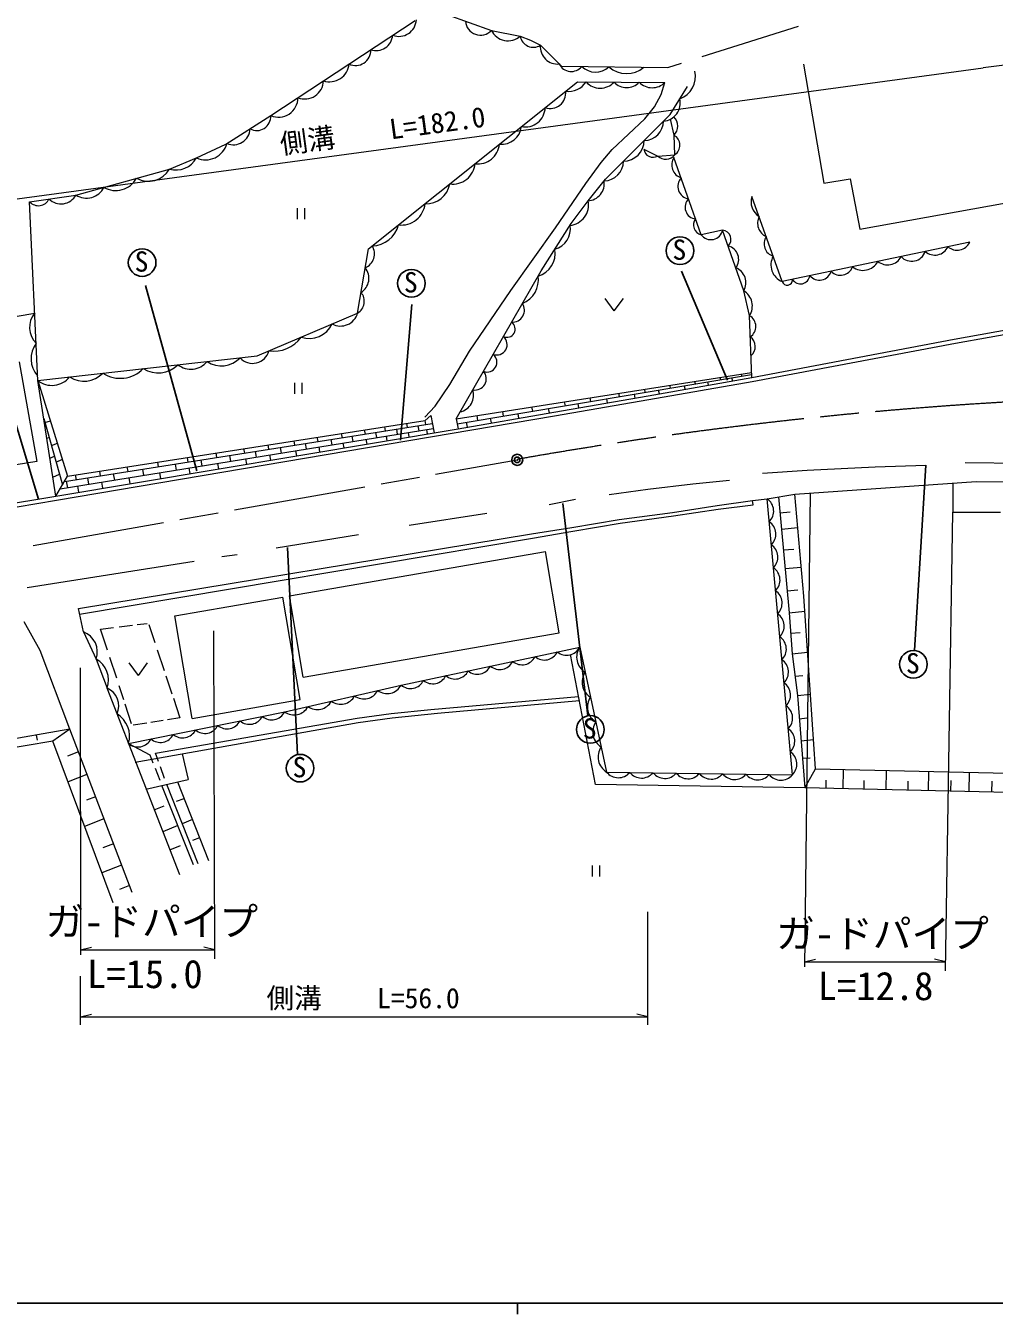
# Model space of a CAD drawing. Units: millimetres, scale not verified. Extents: x 40000 to 680000, y 20000 to 380000.
# Drawn here: x 123488 to 211136, y 204000 to 320534 of the extents above; entities that cross this region are included whole.
import ezdxf
from ezdxf.enums import TextEntityAlignment as Align

# ---------------------------------------------------------------- set-up
doc = ezdxf.new("R2010")
doc.units = ezdxf.units.MM
doc.header["$LTSCALE"] = 1000
doc.header["$PDMODE"] = 32
doc.header["$PDSIZE"] = 500
doc.linetypes.add('CHAIN', pattern=[18.5, 12, -1.5, 3.5, -1.5])
for name, color, linetype, lineweight in [('M-BGD', 7, 'Continuous', 13), ('M-BMK', 2, 'CHAIN', 13), ('M-BMK-SRVR', 3, 'Continuous', 25), ('M-STR-HTXT', 7, 'Continuous', 13), ('M-TTL-BAND', 7, 'Continuous', 25)]:
    doc.layers.add(name, color=color, linetype=linetype, lineweight=lineweight)
doc.styles.add('ＭＳ ゴシック', font='')
doc.styles.get('ＭＳ ゴシック').set_extended_font_data('MS Gothic')

msp = doc.modelspace()

# ---------------------------------------------------------------- linework, layer by layer
at = {"layer": 'M-BGD'}
for p, q in [((145658, 312409), (158718, 321010)), ((161592, 321550), (165626, 320117)), ((184716, 317744), (193413, 320501)), ((165626, 320117), (168234, 319591)), ((168234, 319591), (169173, 319236)), ((169173, 319236), (170061, 318768)), ((170061, 318768), (171968, 316880)), ((181604, 316758), (182818, 317143)), ((193863, 317047), (195724, 306291)), ((171968, 316880), (181604, 316758)), ((154499, 300346), (173407, 315455)), ((173407, 315455), (181337, 315412)), ((180993, 314327), (181337, 315412)), ((181821, 312522), (183367, 315046)), ((180404, 313205), (180993, 314327)), ((141600, 309823), (145658, 312409)), ((175954, 306655), (181821, 312522)), ((179507, 312125), (180404, 313205)), ((176562, 309342), (179507, 312125)), ((182156, 310633), (181831, 312087)), ((182222, 308858), (182156, 310633)), ((138950, 308582), (141600, 309823)), ((175572, 308165), (176562, 309342)), ((179418, 309381), (180689, 308745)), ((180689, 308745), (182222, 308858)), ((136489, 307572), (138950, 308582)), ((174170, 306277), (175572, 308165)), ((184616, 301638), (182150, 308620)), ((128035, 305217), (136489, 307572)), ((174376, 304699), (175954, 306655)), ((195724, 306291), (198090, 306701)), ((198090, 306701), (198973, 302127)), ((198973, 302127), (225760, 306943)), ((171438, 302265), (174170, 306277)), ((123838, 304612), (128035, 305217)), ((124577, 288462), (123838, 304612)), ((172862, 302649), (174376, 304699)), ((191941, 297399), (189208, 305096)), ((148050, 304038), (148050, 303053)), ((148723, 304038), (148723, 303053)), ((167382, 296603), (171438, 302265)), ((170118, 298358), (172862, 302649)), ((186551, 302059), (184616, 301638)), ((188465, 296570), (186551, 302059)), ((208913, 300953), (191941, 297399)), ((153524, 294554), (154499, 300346)), ((162444, 284979), (170118, 298358)), ((163647, 291099), (167382, 296603)), ((188990, 294315), (188465, 296570)), ((175881, 295878), (176723, 294738)), ((177564, 295878), (176723, 294738)), ((87209, 288453), (124299, 294538)), ((144430, 290676), (153524, 294554)), ((189184, 288715), (188990, 294315)), ((207513, 292203), (215918, 293718)), ((207625, 291837), (217698, 293624)), ((189184, 288715), (207513, 292203)), ((189240, 288347), (207625, 291837)), ((124577, 288462), (144430, 290676)), ((161880, 288099), (163647, 291099)), ((122903, 290126), (124480, 281126)), ((162444, 284979), (189168, 289181)), ((188300, 288846), (188264, 289039)), ((126217, 277999), (124577, 288462)), ((124577, 288462), (127278, 279803)), ((147814, 288234), (147814, 287250)), ((148487, 288234), (148487, 287250)), ((160534, 286142), (161880, 288099)), ((162532, 284528), (189174, 288992)), ((179824, 287062), (189184, 288715)), ((179887, 286742), (189240, 288347)), ((181826, 287761), (181778, 288019)), ((183170, 287653), (183110, 287976)), ((184089, 288140), (184045, 288375)), ((185265, 288023), (185208, 288328)), ((186385, 288525), (186345, 288737)), ((187460, 288411), (187407, 288696)), ((171293, 285594), (179824, 287062)), ((171354, 285270), (179887, 286742)), ((174642, 286557), (174581, 286887)), ((176135, 286427), (176066, 286796)), ((177224, 286990), (177167, 287294)), ((178650, 286860), (178584, 287218)), ((179557, 287381), (179505, 287661)), ((180830, 287239), (180766, 287583)), ((159590, 285142), (160534, 286142)), ((162623, 284084), (171293, 285594)), ((166731, 285231), (166655, 285641)), ((169373, 285674), (169302, 286057)), ((170878, 285517), (170804, 285914)), ((172322, 286168), (172256, 286522)), ((173550, 285982), (173479, 286362)), ((125116, 285021), (126821, 279026)), ((125225, 284639), (125717, 284808)), ((126265, 277628), (171354, 285270)), ((126984, 279304), (160279, 284563)), ((127278, 279803), (159630, 284843)), ((158043, 284210), (157976, 284586)), ((159083, 283910), (159002, 284361)), ((159630, 284843), (160144, 285283)), ((159697, 284471), (159630, 284843)), ((160144, 285283), (160438, 283718)), ((162444, 284979), (162619, 284083)), ((163468, 284232), (163387, 284671)), ((164408, 284842), (164327, 285275)), ((165641, 284608), (165561, 285035)), ((168120, 285038), (168043, 285451)), ((125396, 283234), (125603, 283309)), ((126217, 277999), (162623, 284084)), ((126593, 278638), (160363, 284118)), ((149940, 282930), (149870, 283323)), ((152142, 283278), (152073, 283666)), ((153122, 282943), (153037, 283419)), ((154225, 283607), (154156, 283990)), ((155261, 283290), (155178, 283757)), ((156038, 283893), (155970, 284273)), ((156196, 283009), (156121, 283430)), ((157138, 283595), (157056, 284054)), ((158198, 283344), (158125, 283755)), ((159849, 283620), (159777, 284023)), ((125813, 282570), (126346, 282790)), ((143305, 281882), (143232, 282289)), ((144372, 281523), (144280, 282036)), ((145491, 282227), (145418, 282629)), ((146642, 281892), (146552, 282395)), ((147838, 282598), (147767, 282995)), ((148010, 281641), (147927, 282100)), ((148907, 282259), (148819, 282753)), ((150108, 281992), (150028, 282441)), ((151205, 282632), (151118, 283116)), ((152307, 282359), (152228, 282798)), ((154386, 282707), (154309, 283136)), ((124480, 281126), (106983, 278266)), ((125677, 281441), (126084, 281618)), ((126238, 281077), (126800, 281334)), ((135513, 280651), (135437, 281074)), ((137130, 280348), (137033, 280891)), ((138193, 281074), (138118, 281492)), ((139453, 280725), (139357, 281258)), ((140784, 281484), (140710, 281896)), ((140966, 280464), (140878, 280956)), ((142037, 281144), (141943, 281667)), ((143484, 280885), (143398, 281365)), ((145666, 281249), (145582, 281719)), ((208510, 281023), (224093, 280865)), ((125950, 279704), (126548, 279986)), ((126217, 277999), (127278, 279803)), ((128084, 279478), (128005, 279916)), ((130262, 279822), (130184, 280256)), ((131535, 279440), (131434, 280007)), ((132747, 280214), (132671, 280643)), ((134180, 279869), (134080, 280425)), ((135704, 279585), (135611, 280102)), ((138380, 280032), (138289, 280536)), ((190175, 280061), (194212, 280334)), ((194212, 280334), (200353, 280649)), ((200353, 280649), (204958, 280787)), ((127285, 278751), (127180, 279335)), ((128287, 278345), (128188, 278897)), ((129210, 279063), (129106, 279639)), ((130462, 278708), (130364, 279250)), ((132943, 279123), (132848, 279653)), ((176295, 278147), (179786, 278630)), ((179786, 278630), (183845, 279093)), ((183845, 279093), (187167, 279451)), ((193088, 278161), (209498, 279318)), ((207403, 279170), (207378, 276532)), ((209498, 279318), (213457, 279284)), ((106778, 274714), (126217, 277999)), ((106895, 274369), (126265, 277628)), ((170848, 277243), (173246, 277705)), ((186073, 277131), (189248, 277594)), ((189248, 277594), (190577, 277751)), ((189307, 277210), (189248, 277594)), ((190577, 277751), (193088, 278161)), ((192866, 252787), (190577, 277751)), ((191612, 277920), (192563, 267451)), ((193903, 268932), (193088, 278161)), ((158191, 275355), (165215, 276449)), ((177203, 275879), (182026, 276524)), ((177278, 275549), (182094, 276222)), ((182026, 276524), (186073, 277131)), ((182094, 276222), (186152, 276811)), ((186152, 276811), (189307, 277210)), ((191741, 276494), (192664, 276570)), ((207378, 276532), (211710, 276553)), ((169244, 274580), (172922, 275168)), ((172922, 275168), (177203, 275879)), ((173009, 274834), (177278, 275549)), ((191877, 275000), (193354, 275149)), ((128260, 267821), (169244, 274580)), ((128367, 267326), (169349, 274198)), ((146164, 273331), (153606, 274514)), ((169349, 274198), (173009, 274834)), ((141243, 272542), (142631, 272700)), ((147363, 268971), (170514, 272993)), ((171753, 265634), (170514, 272993)), ((192047, 273131), (193007, 273206)), ((123626, 269737), (138720, 272101)), ((192201, 271433), (193670, 271576)), ((192384, 269421), (193363, 269522)), ((136979, 267167), (146757, 268866)), ((148318, 259594), (146757, 268866)), ((148602, 261611), (147363, 268971)), ((194952, 253327), (193903, 268932)), ((128715, 265720), (128260, 267821)), ((138540, 257895), (136979, 267167)), ((192563, 267451), (193994, 267575)), ((192563, 267451), (192836, 263728)), ((124801, 264036), (123350, 266609)), ((128715, 265720), (129863, 263258)), ((130266, 265972), (131428, 266114)), ((130893, 264048), (130266, 265972)), ((131933, 266175), (133145, 266323)), ((133570, 266375), (134467, 266484)), ((134620, 266369), (135158, 264758)), ((148602, 261611), (171753, 265634)), ((192700, 265592), (193557, 265648)), ((127472, 256902), (124801, 264036)), ((131718, 261521), (131108, 263390)), ((135379, 264098), (136007, 262217)), ((157461, 260897), (173624, 264332)), ((175051, 251905), (172798, 263655)), ((173624, 264332), (176053, 253039)), ((192836, 263728), (194243, 263877)), ((192836, 263728), (193328, 259967)), ((129863, 263258), (130848, 260625)), ((132807, 262904), (133648, 261763)), ((134489, 262904), (133648, 261763)), ((136165, 261746), (136712, 260107)), ((193101, 261706), (193810, 261770)), ((137430, 243742), (130848, 260625)), ((132351, 259580), (131941, 260836)), ((146922, 258483), (157461, 260897)), ((193328, 259967), (194497, 260088)), ((193328, 259967), (193998, 251599)), ((133061, 257404), (132478, 259190)), ((136847, 259705), (137437, 257938)), ((138540, 257895), (148318, 259594)), ((160145, 258694), (173524, 259870)), ((160747, 258366), (173596, 259495)), ((132800, 255618), (146922, 258483)), ((135936, 257700), (134803, 257519)), ((135235, 254734), (153493, 257922)), ((137437, 257938), (136331, 257762)), ((153493, 257922), (156572, 258336)), ((153580, 257524), (156638, 257940)), ((156572, 258336), (160145, 258694)), ((156638, 257940), (160747, 258366)), ((193497, 257856), (194175, 257929)), ((127472, 256902), (71820, 247337)), ((124435, 256380), (124515, 255918)), ((127472, 256902), (125946, 255836)), ((133111, 242131), (127472, 256902)), ((134446, 257462), (133201, 257264)), ((133385, 253942), (153580, 257524)), ((125946, 255836), (71930, 246552)), ((131397, 241208), (125946, 255836)), ((132800, 255618), (134714, 254596)), ((193656, 255875), (194773, 255986)), ((128254, 254854), (127281, 254483)), ((134714, 254596), (134999, 253875)), ((135499, 253994), (135235, 254734)), ((137632, 254695), (138185, 252352)), ((193784, 254278), (194479, 254323)), ((135195, 253378), (135617, 252313)), ((136046, 252457), (135677, 253495)), ((176053, 253039), (192866, 252787)), ((193998, 251599), (194952, 253327)), ((194952, 253327), (225182, 252644)), ((197472, 253270), (197428, 251521)), ((201353, 253182), (201316, 251432)), ((205180, 253096), (205148, 251344)), ((208875, 253012), (208849, 251259)), ((129030, 252821), (127313, 252165)), ((134361, 251482), (138185, 252352)), ((138660, 244636), (135814, 251813)), ((139081, 244748), (136241, 251910)), ((140062, 245019), (137240, 252137)), ((193998, 251599), (175051, 251905)), ((195908, 252299), (195895, 251556)), ((199359, 251477), (199372, 252287)), ((203353, 251385), (203360, 252212)), ((207211, 251297), (207229, 252287)), ((210918, 251212), (210943, 252200)), ((129805, 250791), (128990, 250480)), ((137138, 250394), (137826, 250657)), ((225123, 250887), (193998, 251599)), ((135101, 249616), (136029, 249971)), ((130567, 248795), (128818, 248127)), ((138590, 248732), (137651, 248353)), ((137250, 248191), (135884, 247639)), ((138620, 246862), (139233, 247111)), ((131424, 246549), (130455, 246179)), ((136530, 246011), (137502, 246407)), ((132162, 244616), (130378, 243935)), ((174752, 244589), (174752, 243604)), ((175425, 244589), (175425, 243604)), ((132870, 242762), (131963, 242416))]:
    msp.add_line(p, q, dxfattribs=at)
at = {"layer": 'M-BGD', "lineweight": 25}
for p, q in [((186984, 288474), (182825, 298342)), ((124642, 277733), (118753, 297210)), ((138982, 280286), (134321, 297047)), ((157399, 283041), (158420, 295332)), ((204958, 280787), (203917, 264027)), ((172085, 277337), (174353, 258119)), ((147173, 273358), (148090, 254618))]:
    msp.add_line(p, q, dxfattribs=at)
for centre in [(182695, 300191), (134021, 299118), (158390, 297242), (203823, 262781), (174581, 256890), (148317, 253388)]:
    msp.add_circle(centre, 1250, dxfattribs=at)
at = {"layer": 'M-BGD'}
for centre, radius, start, end in [((157265, 321148), 1576, 248.82296, 356.89908), ((164633, 321041), 1357, 183.81118, 317.06417), ((155194, 319795), 1506, 251.18701, 355.552), ((167130, 320846), 1672, 205.88102, 311.32146), ((169429, 319804), 1214, 190.12425, 301.40807), ((153351, 318302), 1359, 243.8961, 2.84291), ((171615, 318631), 1560, 174.95468, 275.60981), ((150975, 317254), 1786, 252.27963, 354.45938), ((172854, 317609), 1209, 206.04818, 321.52656), ((175044, 318118), 1771, 225.41365, 313.12763), ((177869, 318625), 2417, 228.09585, 310.44544), ((181962, 315926), 2125, 289.78416, 13.52281), ((148735, 315611), 1697, 248.72633, 358.01268), ((172582, 316572), 1974, 263.30238, 325.38095), ((175475, 316605), 1716, 222.32819, 317.06403), ((177872, 316503), 1562, 223.05433, 316.3379), ((180175, 316565), 1636, 224.16082, 315.2314), ((146360, 314022), 1759, 246.48911, 0.2499), ((170957, 314459), 1403, 251.0308, 6.22063), ((181083, 313549), 1642, 274.4636, 13.28961), ((144397, 312323), 1265, 241.08821, 3.93097), ((168689, 313198), 1814, 259.31865, 357.93278), ((142268, 311285), 1519, 247.64475, 357.37443), ((166548, 311634), 1818, 264.15998, 353.09144), ((179430, 311941), 1781, 270.9213, 359.0787), ((181324, 311455), 1169, 315.39475, 45.74411), ((177551, 310188), 1907, 270.85037, 359.14963), ((181655, 309726), 1037, 303.13475, 61.08514), ((139762, 310408), 1999, 246.02071, 344.68621), ((164389, 310028), 1985, 263.08293, 354.16849), ((180269, 309495), 859, 187.60838, 299.26152), ((181403, 309512), 1048, 227.02112, 321.34871), ((137085, 309624), 2136, 253.80529, 330.80712), ((162130, 308239), 2028, 262.38212, 354.86931), ((175790, 308293), 1790, 271.34216, 359.6049), ((183202, 307953), 1245, 147.62493, 251.27771), ((131639, 307774), 2141, 239.91497, 331.22145), ((134582, 308667), 2199, 240.975, 330.16141), ((174282, 306264), 1568, 273.43526, 8.79575), ((183632, 306005), 1131, 137.1765, 261.72613), ((128980, 306721), 1776, 237.88107, 333.25535), ((159754, 306574), 2136, 266.5556, 350.69583), ((124631, 305332), 1071, 222.22995, 334.1642), ((126679, 305987), 1559, 225.97362, 330.42053), ((157492, 304655), 2144, 262.94005, 354.31138), ((172563, 304321), 1852, 275.89088, 11.78282), ((184219, 304127), 1066, 134.6727, 264.22993), ((190672, 304596), 1547, 161.16354, 237.94565), ((184802, 302507), 888, 140.98041, 257.92222), ((191065, 302694), 1351, 154.03234, 245.07685), ((154763, 303174), 2549, 271.94722, 345.30421), ((170838, 302183), 1938, 286.00977, 8.77566), ((185491, 302272), 1081, 215.92747, 348.60208), ((186461, 301220), 844, 314.54043, 83.90271), ((191482, 300819), 1181, 146.60315, 252.50603), ((207779, 301482), 1251, 228.67593, 334.9797), ((153664, 299918), 1381, 293.44216, 30.85101), ((169278, 299947), 2127, 285.70687, 10.10496), ((186762, 299405), 1248, 321.94007, 76.50307), ((192550, 298907), 1626, 151.08788, 248.02131), ((201476, 300298), 1388, 231.35073, 332.3049), ((203661, 300549), 1310, 223.13972, 340.51591), ((205757, 301129), 1333, 229.7411, 333.91454), ((153012, 297701), 1532, 302.55223, 38.33725), ((187224, 297296), 1438, 329.68263, 68.76051), ((195306, 298665), 1134, 220.83377, 342.82186), ((197227, 299122), 1153, 223.35511, 340.30053), ((199254, 299959), 1546, 232.44998, 331.20565), ((167597, 297552), 2284, 291.58267, 8.74124), ((192397, 297552), 480, 198.55813, 5.0975), ((193601, 298045), 855, 211.81698, 351.83865), ((152899, 295613), 1229, 300.52603, 40.36345), ((187636, 295188), 1611, 327.18354, 59.05917), ((167509, 294824), 1107, 267.26849, 33.05542), ((125826, 293244), 2001, 139.71187, 225.52573), ((151986, 294969), 1592, 241.28743, 344.90704), ((167032, 293102), 748, 244.86762, 55.45628), ((188437, 293336), 1124, 303.43389, 60.52524), ((149147, 294538), 2288, 251.15612, 335.03835), ((126276, 290430), 2313, 143.19646, 222.04113), ((145933, 294129), 3035, 261.55539, 324.63908), ((166112, 291700), 942, 250.02263, 50.30128), ((188431, 291515), 1083, 309.26571, 54.69342), ((141193, 292092), 2322, 235.88604, 316.8421), ((144018, 291524), 1523, 222.04785, 344.90203), ((165240, 290111), 893, 248.4, 51.9239), ((128763, 290727), 2340, 236.1641, 316.56405), ((132046, 291537), 2891, 236.77518, 315.95296), ((135470, 291697), 2554, 238.19091, 314.53723), ((138431, 291329), 1865, 231.17175, 321.5564), ((164147, 288609), 1018, 258.96492, 41.35899), ((125860, 290046), 2038, 230.9988, 321.72934), ((162446, 287146), 1577, 283.20939, 17.11452), ((189835, 276634), 1341, 314.08127, 56.39872), ((190026, 274554), 1341, 314.08127, 56.39872), ((190216, 272473), 1341, 314.08127, 56.39872), ((190407, 270393), 1341, 314.08127, 56.39872), ((190598, 268313), 1341, 314.08127, 56.39872), ((190789, 266232), 1341, 314.08127, 56.39872), ((128009, 263892), 1960, 341.14352, 68.86207), ((190980, 264152), 1341, 314.08127, 56.39872), ((168403, 264057), 1317, 230.3344, 333.66545), ((170424, 264487), 1317, 230.3344, 333.66545), ((172444, 264916), 1317, 230.3344, 333.66545), ((174927, 263431), 1584, 145.3275, 238.94944), ((128804, 261362), 2172, 340.18467, 60.81614), ((164362, 263198), 1317, 230.3344, 333.66545), ((166383, 263628), 1317, 230.3344, 333.66545), ((191170, 262072), 1341, 314.08127, 56.39872), ((158301, 261910), 1317, 230.3344, 333.66545), ((160321, 262340), 1317, 230.3344, 333.66545), ((162342, 262769), 1317, 230.3344, 333.66545), ((175413, 261172), 1584, 145.3275, 238.94944), ((191361, 259991), 1341, 314.08127, 56.39872), ((130108, 258993), 1792, 336.96903, 65.62776), ((151986, 260585), 1419, 233.25793, 332.5393), ((154094, 261068), 1419, 233.25793, 332.5393), ((156202, 261551), 1419, 233.25793, 332.5393), ((147771, 259620), 1419, 233.25793, 332.5393), ((149879, 260103), 1419, 233.25793, 332.5393), ((175899, 258914), 1584, 145.3275, 238.94944), ((191552, 257911), 1341, 314.08127, 56.39872), ((130493, 256259), 2394, 344.4703, 58.12649), ((141718, 258253), 1310, 229.65131, 333.28697), ((143735, 258663), 1310, 229.65131, 333.28697), ((145753, 259072), 1310, 229.65131, 333.28697), ((176384, 256655), 1584, 145.3275, 238.94944), ((135665, 257025), 1310, 229.65131, 333.28697), ((137683, 257435), 1310, 229.65131, 333.28697), ((139700, 257844), 1310, 229.65131, 333.28697), ((191743, 255831), 1341, 314.08127, 56.39872), ((133648, 256616), 1310, 229.65131, 333.28697), ((176870, 254396), 1584, 145.3275, 238.94944), ((191933, 253750), 1341, 314.08127, 56.39872), ((177117, 253878), 1354, 218.25375, 320.02643), ((179218, 253846), 1354, 218.25375, 320.02643), ((181320, 253815), 1354, 218.25375, 320.02643), ((183422, 253783), 1354, 218.25375, 320.02643), ((185523, 253752), 1354, 218.25375, 320.02643), ((187625, 253720), 1354, 218.25375, 320.02643), ((189727, 253689), 1354, 218.25375, 320.02643), ((191828, 253657), 1354, 218.25375, 320.02643)]:
    msp.add_arc(centre, radius, start, end, dxfattribs=at)
at = {"layer": 'M-BMK'}
msp.add_line((69496, 263872), (167964, 281274), dxfattribs=at)
msp.add_arc((234242, -93073), 380212, 84.93943, 100.04007, dxfattribs=at)
at = {"layer": 'M-BMK-SRVR'}
msp.add_circle((167964, 281274), 500, dxfattribs=at)
msp.add_point((167964, 281274), dxfattribs=at)
at = {"layer": 'M-STR-HTXT'}
for p, q in [((64831, 297066), (210129, 316727)), ((194482, 278259), (193954, 235417)), ((206717, 235062), (207379, 276532)), ((140600, 236150), (140517, 265800)), ((128423, 262474), (128442, 236505)), ((179786, 230163), (179779, 240409)), ((128442, 236948), (129442, 237198)), ((128442, 236948), (140598, 236948)), ((140598, 236948), (139598, 237198)), ((193959, 235861), (194959, 236111)), ((193959, 235861), (206730, 235861)), ((206730, 235861), (205730, 236111)), ((128436, 230163), (128433, 234582)), ((128436, 230900), (129436, 231150)), ((128436, 230900), (179785, 230900)), ((179785, 230900), (178785, 231150))]:
    msp.add_line(p, q, dxfattribs=at)
msp.add_arc((248835, 30685), 288649, 91.54381, 97.70622, dxfattribs=at)
at = {"layer": 'M-TTL-BAND'}
for p, q in [((40000, 205000), (579000, 205000)), ((168000, 205000), (168000, 204000))]:
    msp.add_line(p, q, dxfattribs=at)

# ---------------------------------------------------------------- texts
at = {"layer": 'M-BGD', "style": 'ＭＳ ゴシック'}
for p in [(182017, 298817), (133343, 297745), (157711, 295868), (203144, 261407), (173902, 255516), (147638, 252015)]:
    msp.add_text('S', height=1833, dxfattribs=at).set_placement(p, align=Align.BOTTOM_LEFT)
at = {"layer": 'M-STR-HTXT', "style": 'ＭＳ ゴシック'}
msp.add_text('側溝\u3000\u3000L=182.0', height=1833, rotation=7.706, dxfattribs=at).set_placement((146699, 308370), align=Align.BOTTOM_LEFT)
for s, height, p in [('ガ-ドパイプ', 2566, (125269, 237459)), ('ガ-ドパイプ', 2566, (191401, 236371)), ('L=15.0', 2566, (129026, 232725)), ('L=12.8', 2566, (195158, 231638)), ('側溝\u3000\u3000L=56.0', 1833, (145279, 231124))]:
    msp.add_text(s, height=height, dxfattribs=at).set_placement(p, align=Align.BOTTOM_LEFT)

doc.saveas('drawing.dxf')
